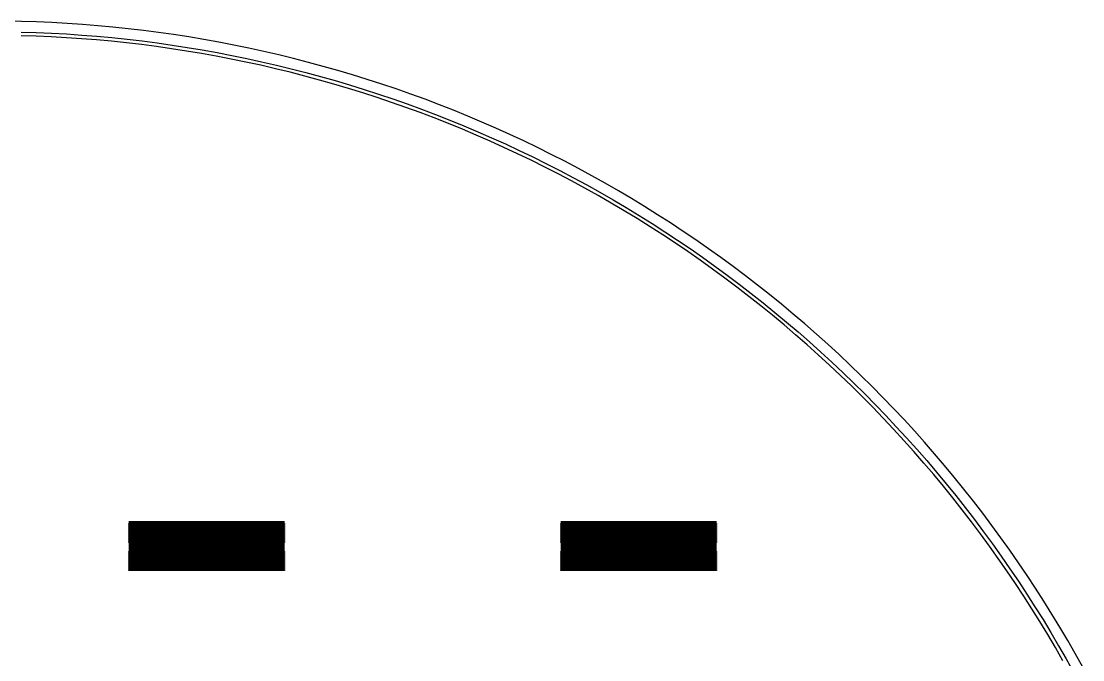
# Model space of a CAD drawing. Extents: x -16 to 83, y -18 to 83.
# Drawn here: x 33.48 to 76.49, y 56.89 to 82.75 of the extents above; entities that cross this region are included whole.
import ezdxf

# ---------------------------------------------------------------- set-up
doc = ezdxf.new("R2010")
doc.units = 0

msp = doc.modelspace()

# ---------------------------------------------------------------- linework, layer by layer
for p, q in [((33.4893, 82.7348), (32.8697, 82.7462)), ((34.1088, 82.7158), (33.4893, 82.7348)), ((34.7279, 82.6892), (34.1088, 82.7158)), ((35.3467, 82.655), (34.7279, 82.6892)), ((35.965, 82.6132), (35.3467, 82.655)), ((36.5828, 82.5638), (35.965, 82.6132)), ((34.0876, 82.1412), (33.4752, 82.16)), ((33.4789, 82.3099), (34.0931, 82.2911)), ((34.0931, 82.2911), (34.7071, 82.2647)), ((34.7071, 82.2647), (35.3206, 82.2308)), ((35.3206, 82.2308), (35.9337, 82.1893)), ((35.9337, 82.1893), (36.5463, 82.1404)), ((37.1999, 82.5068), (36.5828, 82.5638)), ((37.8162, 82.4423), (37.1999, 82.5068)), ((38.4317, 82.3702), (37.8162, 82.4423)), ((39.0463, 82.2906), (38.4317, 82.3702)), ((39.6599, 82.2034), (39.0463, 82.2906)), ((40.2723, 82.1087), (39.6599, 82.2034)), ((34.6997, 82.1149), (34.0876, 82.1412)), ((35.3114, 82.081), (34.6997, 82.1149)), ((35.9227, 82.0397), (35.3114, 82.081)), ((36.5334, 81.9909), (35.9227, 82.0397)), ((37.1435, 81.9346), (36.5334, 81.9909)), ((36.5463, 82.1404), (37.1582, 82.0839)), ((37.7528, 81.8708), (37.1435, 81.9346)), ((37.1582, 82.0839), (37.7694, 82.0199)), ((38.3613, 81.7995), (37.7528, 81.8708)), ((37.7694, 82.0199), (38.3797, 81.9484)), ((38.9689, 81.7208), (38.3613, 81.7995)), ((38.3797, 81.9484), (38.9891, 81.8694)), ((39.5755, 81.6346), (38.9689, 81.7208)), ((38.9891, 81.8694), (39.5975, 81.783)), ((39.5975, 81.783), (40.2048, 81.6891)), ((40.8836, 82.0065), (40.2723, 82.1087)), ((41.4935, 81.8968), (40.8836, 82.0065)), ((42.1021, 81.7796), (41.4935, 81.8968)), ((42.7091, 81.655), (42.1021, 81.7796)), ((40.181, 81.541), (39.5755, 81.6346)), ((40.7853, 81.44), (40.181, 81.541)), ((40.2048, 81.6891), (40.8109, 81.5878)), ((41.3883, 81.3315), (40.7853, 81.44)), ((40.8109, 81.5878), (41.4157, 81.479)), ((41.9899, 81.2157), (41.3883, 81.3315)), ((41.4157, 81.479), (42.0191, 81.3628)), ((42.0191, 81.3628), (42.6211, 81.2392)), ((43.3146, 81.5229), (42.7091, 81.655)), ((43.9184, 81.3835), (43.3146, 81.5229)), ((44.5205, 81.2366), (43.9184, 81.3835)), ((42.59, 81.0925), (41.9899, 81.2157)), ((43.1886, 80.9619), (42.59, 81.0925)), ((42.6211, 81.2392), (43.2215, 81.1083)), ((43.7856, 80.824), (43.1886, 80.9619)), ((43.2215, 81.1083), (43.8202, 80.97)), ((43.8202, 80.97), (44.4172, 80.8243)), ((45.1207, 81.0823), (44.5205, 81.2366)), ((45.719, 80.9207), (45.1207, 81.0823)), ((46.3152, 80.7517), (45.719, 80.9207)), ((44.3808, 80.6788), (43.7856, 80.824)), ((44.9742, 80.5263), (44.3808, 80.6788)), ((44.4172, 80.8243), (45.0124, 80.6713)), ((45.5656, 80.3665), (44.9742, 80.5263)), ((45.0124, 80.6713), (45.6056, 80.5111)), ((45.6056, 80.5111), (46.1969, 80.3436)), ((46.9094, 80.5755), (46.3152, 80.7517)), ((47.5013, 80.392), (46.9094, 80.5755)), ((46.1551, 80.1995), (45.5656, 80.3665)), ((46.7425, 80.0252), (46.1551, 80.1995)), ((46.1969, 80.3436), (46.786, 80.1688)), ((47.3276, 79.8438), (46.7425, 80.0252)), ((46.786, 80.1688), (47.3729, 79.9868)), ((48.0909, 80.2012), (47.5013, 80.392)), ((48.6782, 80.0032), (48.0909, 80.2012)), ((49.2629, 79.798), (48.6782, 80.0032)), ((47.9106, 79.6552), (47.3276, 79.8438)), ((47.3729, 79.9868), (47.9576, 79.7976)), ((48.4911, 79.4594), (47.9106, 79.6552)), ((47.9576, 79.7976), (48.5399, 79.6013)), ((48.5399, 79.6013), (49.1198, 79.3978)), ((49.8451, 79.5856), (49.2629, 79.798)), ((50.4247, 79.3661), (49.8451, 79.5856)), ((49.0692, 79.2566), (48.4911, 79.4594)), ((49.6448, 79.0466), (49.0692, 79.2566)), ((49.1198, 79.3978), (49.6971, 79.1872)), ((49.6971, 79.1872), (50.2717, 78.9696)), ((51.0015, 79.1396), (50.4247, 79.3661)), ((51.5755, 78.9059), (51.0015, 79.1396)), ((50.2178, 78.8297), (49.6448, 79.0466)), ((50.788, 78.6057), (50.2178, 78.8297)), ((50.2717, 78.9696), (50.8437, 78.7449)), ((50.8437, 78.7449), (51.4129, 78.5133)), ((52.1466, 78.6652), (51.5755, 78.9059)), ((51.3555, 78.3747), (50.788, 78.6057)), ((51.92, 78.1367), (51.3555, 78.3747)), ((51.4129, 78.5133), (51.9791, 78.2746)), ((51.9791, 78.2746), (52.5424, 78.0291)), ((52.7147, 78.4176), (52.1466, 78.6652)), ((53.2797, 78.163), (52.7147, 78.4176)), ((52.4817, 77.8919), (51.92, 78.1367)), ((53.0402, 77.6402), (52.4817, 77.8919)), ((52.5424, 78.0291), (53.1027, 77.7766)), ((53.8415, 77.9015), (53.2797, 78.163)), ((54.4001, 77.6331), (53.8415, 77.9015)), ((53.5957, 77.3817), (53.0402, 77.6402)), ((53.1027, 77.7766), (53.6598, 77.5173)), ((53.6598, 77.5173), (54.2137, 77.2511)), ((54.9554, 77.3578), (54.4001, 77.6331)), ((54.1479, 77.1163), (53.5957, 77.3817)), ((54.6968, 76.8442), (54.1479, 77.1163)), ((54.2137, 77.2511), (54.7643, 76.9782)), ((55.5072, 77.0758), (54.9554, 77.3578)), ((56.0555, 76.787), (55.5072, 77.0758)), ((55.2424, 76.5654), (54.6968, 76.8442)), ((54.7643, 76.9782), (55.3115, 76.6985)), ((55.7845, 76.2799), (55.2424, 76.5654)), ((55.3115, 76.6985), (55.8552, 76.4122)), ((56.6003, 76.4915), (56.0555, 76.787)), ((56.323, 75.9878), (55.7845, 76.2799)), ((55.8552, 76.4122), (56.3953, 76.1192)), ((57.1414, 76.1894), (56.6003, 76.4915)), ((57.6787, 75.8806), (57.1414, 76.1894)), ((56.8579, 75.6891), (56.323, 75.9878)), ((56.3953, 76.1192), (56.9319, 75.8196)), ((56.9319, 75.8196), (57.4647, 75.5134)), ((58.2122, 75.5653), (57.6787, 75.8806)), ((57.3891, 75.3838), (56.8579, 75.6891)), ((57.9166, 75.0721), (57.3891, 75.3838)), ((57.4647, 75.5134), (57.9937, 75.2008)), ((58.7418, 75.2434), (58.2122, 75.5653)), ((58.4401, 74.7539), (57.9166, 75.0721)), ((57.9937, 75.2008), (58.5188, 74.8816)), ((58.5188, 74.8816), (59.04, 74.556)), ((59.2674, 74.9151), (58.7418, 75.2434)), ((59.7889, 74.5803), (59.2674, 74.9151)), ((58.9597, 74.4293), (58.4401, 74.7539)), ((59.4753, 74.0984), (58.9597, 74.4293)), ((59.04, 74.556), (59.5571, 74.2241)), ((60.3063, 74.2392), (59.7889, 74.5803)), ((59.9868, 73.7611), (59.4753, 74.0984)), ((59.5571, 74.2241), (60.0702, 73.8858)), ((60.8194, 73.8918), (60.3063, 74.2392)), ((60.4942, 73.4176), (59.9868, 73.7611)), ((60.0702, 73.8858), (60.579, 73.5413)), ((61.3283, 73.538), (60.8194, 73.8918)), ((60.9972, 73.0679), (60.4942, 73.4176)), ((60.579, 73.5413), (61.0836, 73.1906)), ((61.0836, 73.1906), (61.5838, 72.8336)), ((61.8328, 73.1781), (61.3283, 73.538)), ((62.3328, 72.812), (61.8328, 73.1781)), ((61.496, 72.7121), (60.9972, 73.0679)), ((61.9903, 72.3501), (61.496, 72.7121)), ((61.5838, 72.8336), (62.0796, 72.4706)), ((62.8283, 72.4398), (62.3328, 72.812)), ((62.4801, 71.9821), (61.9903, 72.3501)), ((62.0796, 72.4706), (62.571, 72.1015)), ((63.3192, 72.0615), (62.8283, 72.4398)), ((62.9654, 71.6082), (62.4801, 71.9821)), ((62.571, 72.1015), (63.0577, 71.7264)), ((63.8054, 71.6772), (63.3192, 72.0615)), ((63.4461, 71.2283), (62.9654, 71.6082)), ((63.0577, 71.7264), (63.5398, 71.3454)), ((64.2868, 71.287), (63.8054, 71.6772)), ((63.9221, 70.8425), (63.4461, 71.2283)), ((63.5398, 71.3454), (64.0172, 70.9585)), ((64.7635, 70.8909), (64.2868, 71.287)), ((64.3933, 70.451), (63.9221, 70.8425)), ((64.0172, 70.9585), (64.4899, 70.5658)), ((64.4899, 70.5658), (64.9576, 70.1672)), ((65.2352, 70.489), (64.7635, 70.8909)), ((64.8596, 70.0536), (64.3933, 70.451)), ((64.9576, 70.1672), (65.4205, 69.763)), ((65.702, 70.0814), (65.2352, 70.489)), ((65.3211, 69.6506), (64.8596, 70.0536)), ((65.4205, 69.763), (65.8783, 69.3531)), ((66.1637, 69.668), (65.702, 70.0814)), ((65.7776, 69.242), (65.3211, 69.6506)), ((66.229, 68.8278), (65.7776, 69.242)), ((65.8783, 69.3531), (66.3311, 68.9377)), ((66.6203, 69.249), (66.1637, 69.668)), ((67.0718, 68.8245), (66.6203, 69.249)), ((66.6753, 68.408), (66.229, 68.8278)), ((66.3311, 68.9377), (66.7787, 68.5167)), ((67.518, 68.3944), (67.0718, 68.8245)), ((67.1164, 67.9828), (66.6753, 68.408)), ((66.7787, 68.5167), (67.2212, 68.0902)), ((67.9589, 67.9589), (67.518, 68.3944)), ((67.5523, 67.5523), (67.1164, 67.9828)), ((67.2212, 68.0902), (67.6584, 67.6584)), ((68.3944, 67.518), (67.9589, 67.9589)), ((67.9828, 67.1164), (67.5523, 67.5523)), ((67.6584, 67.6584), (68.0902, 67.2212)), ((68.408, 66.6753), (67.9828, 67.1164)), ((68.0902, 67.2212), (68.5167, 66.7787)), ((68.8245, 67.0718), (68.3944, 67.518)), ((68.8278, 66.229), (68.408, 66.6753)), ((68.5167, 66.7787), (68.9377, 66.3311)), ((69.249, 66.6203), (68.8245, 67.0718)), ((68.9377, 66.3311), (69.3531, 65.8783)), ((69.668, 66.1637), (69.249, 66.6203)), ((69.242, 65.7776), (68.8278, 66.229)), ((69.3531, 65.8783), (69.763, 65.4205)), ((70.0814, 65.702), (69.668, 66.1637)), ((69.6506, 65.3211), (69.242, 65.7776)), ((69.763, 65.4205), (70.1672, 64.9576)), ((70.489, 65.2352), (70.0814, 65.702)), ((70.0536, 64.8596), (69.6506, 65.3211)), ((70.1672, 64.9576), (70.5658, 64.4899)), ((70.8909, 64.7635), (70.489, 65.2352)), ((70.451, 64.3933), (70.0536, 64.8596)), ((71.287, 64.2868), (70.8909, 64.7635)), ((70.8425, 63.9221), (70.451, 64.3933)), ((70.5658, 64.4899), (70.9585, 64.0172)), ((71.6772, 63.8054), (71.287, 64.2868)), ((71.2283, 63.4461), (70.8425, 63.9221)), ((70.9585, 64.0172), (71.3454, 63.5398)), ((72.0615, 63.3192), (71.6772, 63.8054)), ((71.6082, 62.9654), (71.2283, 63.4461)), ((71.3454, 63.5398), (71.7264, 63.0577)), ((72.4398, 62.8283), (72.0615, 63.3192)), ((71.9821, 62.4801), (71.6082, 62.9654)), ((71.7264, 63.0577), (72.1015, 62.571)), ((72.812, 62.3328), (72.4398, 62.8283)), ((37.85, 62.475), (37.85, 62.485)), ((37.85, 62.485), (44.15, 62.485)), ((44.15, 62.475), (37.85, 62.475)), ((37.85, 62.435), (37.85, 62.445)), ((37.85, 62.445), (44.15, 62.445)), ((44.15, 62.435), (37.85, 62.435)), ((37.85, 62.395), (37.85, 62.405)), ((37.85, 62.405), (44.15, 62.405)), ((44.15, 62.395), (37.85, 62.395)), ((37.85, 62.355), (37.85, 62.365)), ((37.85, 62.365), (44.15, 62.365)), ((44.15, 62.485), (44.15, 62.475)), ((44.15, 62.445), (44.15, 62.435)), ((44.15, 62.405), (44.15, 62.395)), ((44.15, 62.365), (44.15, 62.355)), ((55.35, 62.475), (55.35, 62.485)), ((55.35, 62.485), (61.65, 62.485)), ((61.65, 62.475), (55.35, 62.475)), ((55.35, 62.435), (55.35, 62.445)), ((55.35, 62.445), (61.65, 62.445)), ((61.65, 62.435), (55.35, 62.435)), ((55.35, 62.395), (55.35, 62.405)), ((55.35, 62.405), (61.65, 62.405)), ((61.65, 62.395), (55.35, 62.395)), ((55.35, 62.355), (55.35, 62.365)), ((55.35, 62.365), (61.65, 62.365)), ((61.65, 62.485), (61.65, 62.475)), ((61.65, 62.445), (61.65, 62.435)), ((61.65, 62.405), (61.65, 62.395)), ((61.65, 62.365), (61.65, 62.355)), ((72.3501, 61.9903), (71.9821, 62.4801)), ((72.1015, 62.571), (72.4706, 62.0796)), ((44.15, 62.355), (37.85, 62.355)), ((37.85, 62.315), (37.85, 62.325)), ((37.85, 62.325), (44.15, 62.325)), ((44.15, 62.315), (37.85, 62.315)), ((37.85, 62.275), (37.85, 62.285)), ((37.85, 62.285), (44.15, 62.285)), ((44.15, 62.275), (37.85, 62.275)), ((37.85, 62.235), (37.85, 62.245)), ((37.85, 62.245), (44.15, 62.245)), ((44.15, 62.235), (37.85, 62.235)), ((37.85, 62.195), (37.85, 62.205)), ((37.85, 62.205), (44.15, 62.205)), ((44.15, 62.195), (37.85, 62.195)), ((37.85, 62.155), (37.85, 62.165)), ((37.85, 62.165), (44.15, 62.165)), ((44.15, 62.155), (37.85, 62.155)), ((37.85, 62.115), (37.85, 62.125)), ((37.85, 62.125), (44.15, 62.125)), ((44.15, 62.115), (37.85, 62.115)), ((37.85, 62.075), (37.85, 62.085)), ((37.85, 62.085), (44.15, 62.085)), ((44.15, 62.075), (37.85, 62.075)), ((37.85, 62.035), (37.85, 62.045)), ((37.85, 62.045), (44.15, 62.045)), ((44.15, 62.035), (37.85, 62.035)), ((37.85, 61.995), (37.85, 62.005)), ((37.85, 62.005), (44.15, 62.005)), ((44.15, 61.995), (37.85, 61.995)), ((37.85, 61.955), (37.85, 61.965)), ((37.85, 61.965), (44.15, 61.965)), ((44.15, 61.955), (37.85, 61.955)), ((44.15, 62.325), (44.15, 62.315)), ((44.15, 62.285), (44.15, 62.275)), ((44.15, 62.245), (44.15, 62.235)), ((44.15, 62.205), (44.15, 62.195)), ((44.15, 62.165), (44.15, 62.155)), ((44.15, 62.125), (44.15, 62.115)), ((44.15, 62.085), (44.15, 62.075)), ((44.15, 62.045), (44.15, 62.035)), ((44.15, 62.005), (44.15, 61.995)), ((44.15, 61.965), (44.15, 61.955)), ((61.65, 62.355), (55.35, 62.355)), ((55.35, 62.315), (55.35, 62.325)), ((55.35, 62.325), (61.65, 62.325)), ((61.65, 62.315), (55.35, 62.315)), ((55.35, 62.275), (55.35, 62.285)), ((55.35, 62.285), (61.65, 62.285)), ((61.65, 62.275), (55.35, 62.275)), ((55.35, 62.235), (55.35, 62.245)), ((55.35, 62.245), (61.65, 62.245)), ((61.65, 62.235), (55.35, 62.235)), ((55.35, 62.195), (55.35, 62.205)), ((55.35, 62.205), (61.65, 62.205)), ((61.65, 62.195), (55.35, 62.195)), ((55.35, 62.155), (55.35, 62.165)), ((55.35, 62.165), (61.65, 62.165)), ((61.65, 62.155), (55.35, 62.155)), ((55.35, 62.115), (55.35, 62.125)), ((55.35, 62.125), (61.65, 62.125)), ((61.65, 62.115), (55.35, 62.115)), ((55.35, 62.075), (55.35, 62.085)), ((55.35, 62.085), (61.65, 62.085)), ((61.65, 62.075), (55.35, 62.075)), ((55.35, 62.035), (55.35, 62.045)), ((55.35, 62.045), (61.65, 62.045)), ((61.65, 62.035), (55.35, 62.035)), ((55.35, 61.995), (55.35, 62.005)), ((55.35, 62.005), (61.65, 62.005)), ((61.65, 61.995), (55.35, 61.995)), ((55.35, 61.955), (55.35, 61.965)), ((55.35, 61.965), (61.65, 61.965)), ((61.65, 61.955), (55.35, 61.955)), ((61.65, 62.325), (61.65, 62.315)), ((61.65, 62.285), (61.65, 62.275)), ((61.65, 62.245), (61.65, 62.235)), ((61.65, 62.205), (61.65, 62.195)), ((61.65, 62.165), (61.65, 62.155)), ((61.65, 62.125), (61.65, 62.115)), ((61.65, 62.085), (61.65, 62.075)), ((61.65, 62.045), (61.65, 62.035)), ((61.65, 62.005), (61.65, 61.995)), ((61.65, 61.965), (61.65, 61.955)), ((72.7121, 61.496), (72.3501, 61.9903)), ((72.4706, 62.0796), (72.8336, 61.5838)), ((73.1781, 61.8328), (72.812, 62.3328)), ((37.85, 61.915), (37.85, 61.925)), ((37.85, 61.925), (44.15, 61.925)), ((44.15, 61.915), (37.85, 61.915)), ((37.85, 61.875), (37.85, 61.885)), ((37.85, 61.885), (44.15, 61.885)), ((44.15, 61.875), (37.85, 61.875)), ((37.85, 61.835), (37.85, 61.845)), ((37.85, 61.845), (44.15, 61.845)), ((44.15, 61.835), (37.85, 61.835)), ((37.85, 61.795), (37.85, 61.805)), ((37.85, 61.805), (44.15, 61.805)), ((44.15, 61.795), (37.85, 61.795)), ((37.85, 61.755), (37.85, 61.765)), ((37.85, 61.765), (44.15, 61.765)), ((44.15, 61.755), (37.85, 61.755)), ((37.85, 61.715), (37.85, 61.725)), ((37.85, 61.725), (44.15, 61.725)), ((44.15, 61.715), (37.85, 61.715)), ((37.85, 61.675), (37.85, 61.685)), ((37.85, 61.685), (44.15, 61.685)), ((44.15, 61.675), (37.85, 61.675)), ((37.85, 61.635), (37.85, 61.645)), ((37.85, 61.645), (44.15, 61.645)), ((44.15, 61.635), (37.85, 61.635)), ((37.85, 61.595), (37.85, 61.605)), ((37.85, 61.605), (44.15, 61.605)), ((44.15, 61.595), (37.85, 61.595)), ((37.85, 61.555), (37.85, 61.565)), ((37.85, 61.565), (44.15, 61.565)), ((44.15, 61.555), (37.85, 61.555)), ((37.85, 61.515), (37.85, 61.525)), ((37.85, 61.525), (44.15, 61.525)), ((44.15, 61.515), (37.85, 61.515)), ((44.15, 61.925), (44.15, 61.915)), ((44.15, 61.885), (44.15, 61.875)), ((44.15, 61.845), (44.15, 61.835)), ((44.15, 61.805), (44.15, 61.795)), ((44.15, 61.765), (44.15, 61.755)), ((44.15, 61.725), (44.15, 61.715)), ((44.15, 61.685), (44.15, 61.675)), ((44.15, 61.645), (44.15, 61.635)), ((44.15, 61.605), (44.15, 61.595)), ((44.15, 61.565), (44.15, 61.555)), ((44.15, 61.525), (44.15, 61.515)), ((55.35, 61.915), (55.35, 61.925)), ((55.35, 61.925), (61.65, 61.925)), ((61.65, 61.915), (55.35, 61.915)), ((55.35, 61.875), (55.35, 61.885)), ((55.35, 61.885), (61.65, 61.885)), ((61.65, 61.875), (55.35, 61.875)), ((55.35, 61.835), (55.35, 61.845)), ((55.35, 61.845), (61.65, 61.845)), ((61.65, 61.835), (55.35, 61.835)), ((55.35, 61.795), (55.35, 61.805)), ((55.35, 61.805), (61.65, 61.805)), ((61.65, 61.795), (55.35, 61.795)), ((55.35, 61.755), (55.35, 61.765)), ((55.35, 61.765), (61.65, 61.765)), ((61.65, 61.755), (55.35, 61.755)), ((55.35, 61.715), (55.35, 61.725)), ((55.35, 61.725), (61.65, 61.725)), ((61.65, 61.715), (55.35, 61.715)), ((55.35, 61.675), (55.35, 61.685)), ((55.35, 61.685), (61.65, 61.685)), ((61.65, 61.675), (55.35, 61.675)), ((55.35, 61.635), (55.35, 61.645)), ((55.35, 61.645), (61.65, 61.645)), ((61.65, 61.635), (55.35, 61.635)), ((55.35, 61.595), (55.35, 61.605)), ((55.35, 61.605), (61.65, 61.605)), ((61.65, 61.595), (55.35, 61.595)), ((55.35, 61.555), (55.35, 61.565)), ((55.35, 61.565), (61.65, 61.565)), ((61.65, 61.555), (55.35, 61.555)), ((55.35, 61.515), (55.35, 61.525)), ((55.35, 61.525), (61.65, 61.525)), ((61.65, 61.515), (55.35, 61.515)), ((61.65, 61.925), (61.65, 61.915)), ((61.65, 61.885), (61.65, 61.875)), ((61.65, 61.845), (61.65, 61.835)), ((61.65, 61.805), (61.65, 61.795)), ((61.65, 61.765), (61.65, 61.755)), ((61.65, 61.725), (61.65, 61.715)), ((61.65, 61.685), (61.65, 61.675)), ((61.65, 61.645), (61.65, 61.635)), ((61.65, 61.605), (61.65, 61.595)), ((61.65, 61.565), (61.65, 61.555)), ((61.65, 61.525), (61.65, 61.515)), ((72.8336, 61.5838), (73.1906, 61.0836)), ((73.538, 61.3283), (73.1781, 61.8328)), ((37.85, 61.475), (37.85, 61.485)), ((37.85, 61.485), (44.15, 61.485)), ((44.15, 61.475), (37.85, 61.475)), ((37.85, 61.435), (37.85, 61.445)), ((37.85, 61.445), (44.15, 61.445)), ((44.15, 61.435), (37.85, 61.435)), ((37.85, 61.395), (37.85, 61.405)), ((37.85, 61.405), (44.15, 61.405)), ((44.15, 61.395), (37.85, 61.395)), ((37.85, 61.355), (37.85, 61.365)), ((37.85, 61.365), (44.15, 61.365)), ((44.15, 61.355), (37.85, 61.355)), ((37.85, 61.315), (37.85, 61.325)), ((37.85, 61.325), (44.15, 61.325)), ((44.15, 61.315), (37.85, 61.315)), ((37.85, 61.275), (37.85, 61.285)), ((37.85, 61.285), (44.15, 61.285)), ((44.15, 61.275), (37.85, 61.275)), ((37.85, 61.235), (37.85, 61.245)), ((37.85, 61.245), (44.15, 61.245)), ((44.15, 61.235), (37.85, 61.235)), ((37.85, 61.195), (37.85, 61.205)), ((37.85, 61.205), (44.15, 61.205)), ((44.15, 61.195), (37.85, 61.195)), ((37.85, 61.155), (37.85, 61.165)), ((37.85, 61.165), (44.15, 61.165)), ((44.15, 61.155), (37.85, 61.155)), ((37.85, 61.115), (37.85, 61.125)), ((37.85, 61.125), (44.15, 61.125)), ((44.15, 61.115), (37.85, 61.115)), ((37.85, 61.075), (37.85, 61.085)), ((37.85, 61.085), (44.15, 61.085)), ((44.15, 61.075), (37.85, 61.075)), ((44.15, 61.485), (44.15, 61.475)), ((44.15, 61.445), (44.15, 61.435)), ((44.15, 61.405), (44.15, 61.395)), ((44.15, 61.365), (44.15, 61.355)), ((44.15, 61.325), (44.15, 61.315)), ((44.15, 61.285), (44.15, 61.275)), ((44.15, 61.245), (44.15, 61.235)), ((44.15, 61.205), (44.15, 61.195)), ((44.15, 61.165), (44.15, 61.155)), ((44.15, 61.125), (44.15, 61.115)), ((44.15, 61.085), (44.15, 61.075)), ((55.35, 61.475), (55.35, 61.485)), ((55.35, 61.485), (61.65, 61.485)), ((61.65, 61.475), (55.35, 61.475)), ((55.35, 61.435), (55.35, 61.445)), ((55.35, 61.445), (61.65, 61.445)), ((61.65, 61.435), (55.35, 61.435)), ((55.35, 61.395), (55.35, 61.405)), ((55.35, 61.405), (61.65, 61.405)), ((61.65, 61.395), (55.35, 61.395)), ((55.35, 61.355), (55.35, 61.365)), ((55.35, 61.365), (61.65, 61.365)), ((61.65, 61.355), (55.35, 61.355)), ((55.35, 61.315), (55.35, 61.325)), ((55.35, 61.325), (61.65, 61.325)), ((61.65, 61.315), (55.35, 61.315)), ((55.35, 61.275), (55.35, 61.285)), ((55.35, 61.285), (61.65, 61.285)), ((61.65, 61.275), (55.35, 61.275)), ((55.35, 61.235), (55.35, 61.245)), ((55.35, 61.245), (61.65, 61.245)), ((61.65, 61.235), (55.35, 61.235)), ((55.35, 61.195), (55.35, 61.205)), ((55.35, 61.205), (61.65, 61.205)), ((61.65, 61.195), (55.35, 61.195)), ((55.35, 61.155), (55.35, 61.165)), ((55.35, 61.165), (61.65, 61.165)), ((61.65, 61.155), (55.35, 61.155)), ((55.35, 61.115), (55.35, 61.125)), ((55.35, 61.125), (61.65, 61.125)), ((61.65, 61.115), (55.35, 61.115)), ((55.35, 61.075), (55.35, 61.085)), ((55.35, 61.085), (61.65, 61.085)), ((61.65, 61.075), (55.35, 61.075)), ((61.65, 61.485), (61.65, 61.475)), ((61.65, 61.445), (61.65, 61.435)), ((61.65, 61.405), (61.65, 61.395)), ((61.65, 61.365), (61.65, 61.355)), ((61.65, 61.325), (61.65, 61.315)), ((61.65, 61.285), (61.65, 61.275)), ((61.65, 61.245), (61.65, 61.235)), ((61.65, 61.205), (61.65, 61.195)), ((61.65, 61.165), (61.65, 61.155)), ((61.65, 61.125), (61.65, 61.115)), ((61.65, 61.085), (61.65, 61.075)), ((73.0679, 60.9972), (72.7121, 61.496)), ((73.1906, 61.0836), (73.5413, 60.579)), ((73.8918, 60.8194), (73.538, 61.3283)), ((37.85, 61.035), (37.85, 61.045)), ((37.85, 61.045), (44.15, 61.045)), ((44.15, 61.035), (37.85, 61.035)), ((37.85, 60.995), (37.85, 61.005)), ((37.85, 61.005), (44.15, 61.005)), ((44.15, 60.995), (37.85, 60.995)), ((37.85, 60.955), (37.85, 60.965)), ((37.85, 60.965), (44.15, 60.965)), ((44.15, 60.955), (37.85, 60.955)), ((37.85, 60.915), (37.85, 60.925)), ((37.85, 60.925), (44.15, 60.925)), ((44.15, 60.915), (37.85, 60.915)), ((37.85, 60.875), (37.85, 60.885)), ((37.85, 60.885), (44.15, 60.885)), ((44.15, 60.875), (37.85, 60.875)), ((37.85, 60.835), (37.85, 60.845)), ((37.85, 60.845), (44.15, 60.845)), ((44.15, 60.835), (37.85, 60.835)), ((37.85, 60.795), (37.85, 60.805)), ((37.85, 60.805), (44.15, 60.805)), ((44.15, 60.795), (37.85, 60.795)), ((37.85, 60.755), (37.85, 60.765)), ((37.85, 60.765), (44.15, 60.765)), ((44.15, 60.755), (37.85, 60.755)), ((37.85, 60.715), (37.85, 60.725)), ((37.85, 60.725), (44.15, 60.725)), ((44.15, 60.715), (37.85, 60.715)), ((37.85, 60.675), (37.85, 60.685)), ((37.85, 60.685), (44.15, 60.685)), ((44.15, 60.675), (37.85, 60.675)), ((37.85, 60.635), (37.85, 60.645)), ((37.85, 60.645), (44.15, 60.645)), ((44.15, 61.045), (44.15, 61.035)), ((44.15, 61.005), (44.15, 60.995)), ((44.15, 60.965), (44.15, 60.955)), ((44.15, 60.925), (44.15, 60.915)), ((44.15, 60.885), (44.15, 60.875)), ((44.15, 60.845), (44.15, 60.835)), ((44.15, 60.805), (44.15, 60.795)), ((44.15, 60.765), (44.15, 60.755)), ((44.15, 60.725), (44.15, 60.715)), ((44.15, 60.685), (44.15, 60.675)), ((44.15, 60.645), (44.15, 60.635)), ((55.35, 61.035), (55.35, 61.045)), ((55.35, 61.045), (61.65, 61.045)), ((61.65, 61.035), (55.35, 61.035)), ((55.35, 60.995), (55.35, 61.005)), ((55.35, 61.005), (61.65, 61.005)), ((61.65, 60.995), (55.35, 60.995)), ((55.35, 60.955), (55.35, 60.965)), ((55.35, 60.965), (61.65, 60.965)), ((61.65, 60.955), (55.35, 60.955)), ((55.35, 60.915), (55.35, 60.925)), ((55.35, 60.925), (61.65, 60.925)), ((61.65, 60.915), (55.35, 60.915)), ((55.35, 60.875), (55.35, 60.885)), ((55.35, 60.885), (61.65, 60.885)), ((61.65, 60.875), (55.35, 60.875)), ((55.35, 60.835), (55.35, 60.845)), ((55.35, 60.845), (61.65, 60.845)), ((61.65, 60.835), (55.35, 60.835)), ((55.35, 60.795), (55.35, 60.805)), ((55.35, 60.805), (61.65, 60.805)), ((61.65, 60.795), (55.35, 60.795)), ((55.35, 60.755), (55.35, 60.765)), ((55.35, 60.765), (61.65, 60.765)), ((61.65, 60.755), (55.35, 60.755)), ((55.35, 60.715), (55.35, 60.725)), ((55.35, 60.725), (61.65, 60.725)), ((61.65, 60.715), (55.35, 60.715)), ((55.35, 60.675), (55.35, 60.685)), ((55.35, 60.685), (61.65, 60.685)), ((61.65, 60.675), (55.35, 60.675)), ((55.35, 60.635), (55.35, 60.645)), ((55.35, 60.645), (61.65, 60.645)), ((61.65, 61.045), (61.65, 61.035)), ((61.65, 61.005), (61.65, 60.995)), ((61.65, 60.965), (61.65, 60.955)), ((61.65, 60.925), (61.65, 60.915)), ((61.65, 60.885), (61.65, 60.875)), ((61.65, 60.845), (61.65, 60.835)), ((61.65, 60.805), (61.65, 60.795)), ((61.65, 60.765), (61.65, 60.755)), ((61.65, 60.725), (61.65, 60.715)), ((61.65, 60.685), (61.65, 60.675)), ((61.65, 60.645), (61.65, 60.635)), ((73.4176, 60.4942), (73.0679, 60.9972)), ((74.2392, 60.3063), (73.8918, 60.8194)), ((44.15, 60.635), (37.85, 60.635)), ((37.85, 60.595), (37.85, 60.605)), ((37.85, 60.605), (44.15, 60.605)), ((44.15, 60.595), (37.85, 60.595)), ((37.85, 60.555), (37.85, 60.565)), ((37.85, 60.565), (44.15, 60.565)), ((44.15, 60.555), (37.85, 60.555)), ((37.85, 60.515), (37.85, 60.525)), ((37.85, 60.525), (44.15, 60.525)), ((44.15, 60.515), (37.85, 60.515)), ((44.15, 60.605), (44.15, 60.595)), ((44.15, 60.565), (44.15, 60.555)), ((44.15, 60.525), (44.15, 60.515)), ((61.65, 60.635), (55.35, 60.635)), ((55.35, 60.595), (55.35, 60.605)), ((55.35, 60.605), (61.65, 60.605)), ((61.65, 60.595), (55.35, 60.595)), ((55.35, 60.555), (55.35, 60.565)), ((55.35, 60.565), (61.65, 60.565)), ((61.65, 60.555), (55.35, 60.555)), ((55.35, 60.515), (55.35, 60.525)), ((55.35, 60.525), (61.65, 60.525)), ((61.65, 60.515), (55.35, 60.515)), ((61.65, 60.605), (61.65, 60.595)), ((61.65, 60.565), (61.65, 60.555)), ((61.65, 60.525), (61.65, 60.515)), ((73.7611, 59.9868), (73.4176, 60.4942)), ((73.5413, 60.579), (73.8858, 60.0702)), ((74.5803, 59.7889), (74.2392, 60.3063)), ((74.0984, 59.4753), (73.7611, 59.9868)), ((73.8858, 60.0702), (74.2241, 59.5571)), ((74.9151, 59.2674), (74.5803, 59.7889)), ((74.4293, 58.9597), (74.0984, 59.4753)), ((74.2241, 59.5571), (74.556, 59.04)), ((74.7539, 58.4401), (74.4293, 58.9597)), ((74.556, 59.04), (74.8816, 58.5188)), ((75.2434, 58.7418), (74.9151, 59.2674)), ((74.8816, 58.5188), (75.2008, 57.9937)), ((75.5653, 58.2122), (75.2434, 58.7418)), ((75.0721, 57.9166), (74.7539, 58.4401)), ((75.8806, 57.6787), (75.5653, 58.2122)), ((75.3838, 57.3891), (75.0721, 57.9166)), ((75.2008, 57.9937), (75.5134, 57.4647)), ((76.1894, 57.1414), (75.8806, 57.6787)), ((75.6891, 56.8579), (75.3838, 57.3891)), ((75.5134, 57.4647), (75.8196, 56.9319)), ((75.8196, 56.9319), (76.1192, 56.3953)), ((76.4915, 56.6003), (76.1894, 57.1414))]:
    msp.add_line(p, q)

doc.saveas('drawing.dxf')
